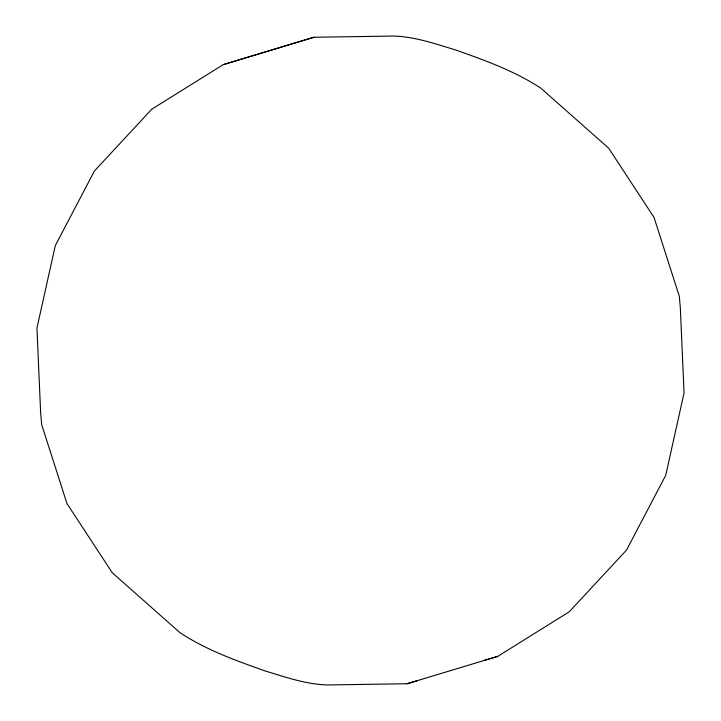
<?xml version="1.0" encoding="UTF-8"?>
<svg xmlns="http://www.w3.org/2000/svg" width="721" height="721" viewBox="0 0 721 721"><rect width="100%" height="100%" fill="white"/><g stroke="black" fill="none" stroke-linecap="round" stroke-linejoin="round"><path stroke-width="1.08" d="M407.086 683.742L497.76 656.371L569.275 611.759L626.558 550.033L665.708 475.382L684.058 392.9L680.354 308.218L679.335 296.376L654.028 217.427L608.713 148.229L540.822 88.169C514.866 71.136 485.368 60.492 456.267 50.182C435.899 43.999 415.35 36.762 393.882 36.05L313.914 37.258L223.24 64.629L151.725 109.241L94.442 170.967L55.292 245.618L36.942 328.1L40.646 412.782L41.665 424.624L66.972 503.573L112.287 572.771L180.178 632.831C206.134 649.864 235.632 660.508 264.733 670.818C285.101 677.001 305.65 684.238 327.118 684.95L407.086 683.742L416.9 680.822M313.914 37.258L223.24 64.629M483.89 660.499L497.76 656.371"/></g></svg>
